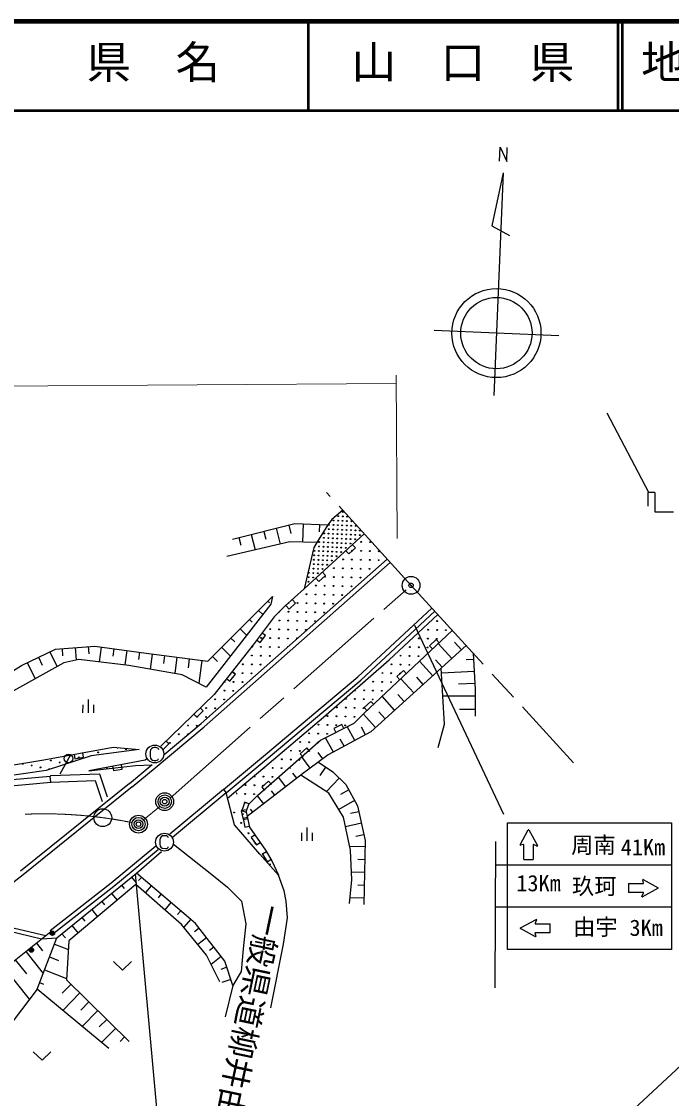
# Model space of a CAD drawing. Units: millimetres, scale not verified. Extents: x 40000 to 680000, y 20000 to 380000.
# Drawn here: x 300848 to 373783, y 259164 to 380000 of the extents above; entities that cross this region are included whole.
import ezdxf
from ezdxf.enums import TextEntityAlignment as Align

# ---------------------------------------------------------------- set-up
doc = ezdxf.new("R2010")
doc.units = ezdxf.units.MM
doc.header["$LTSCALE"] = 1000
doc.header["$PDMODE"] = 32
doc.header["$PDSIZE"] = 500
doc.linetypes.add('CHAIN', pattern=[18.5, 12, -1.5, 3.5, -1.5])
for name, color, linetype, lineweight in [('M-BGD', 7, 'Continuous', 25), ('M-BMK', 2, 'CHAIN', 13), ('M-BMK-SRVR', 3, 'Continuous', 25), ('M-STR-HTXT', 7, 'Continuous', 13), ('M-STR-STRC', 7, 'Continuous', 25), ('M-TTL', 2, 'Continuous', 140), ('M-TTL-LINE', 7, 'Continuous', 50), ('M-TTL-TXT', 7, 'Continuous', 13)]:
    doc.layers.add(name, color=color, linetype=linetype, lineweight=lineweight)
doc.layers.add('M-BGD-HTXT', color=7, linetype='Continuous')
doc.layers.add('M-OTRS', color=6, linetype='Continuous')
doc.styles.add('ＭＳ ゴシック', font='')
doc.styles.get('ＭＳ ゴシック').set_extended_font_data('MS Gothic')

# ---------------------------------------------------------------- blocks, each defined once
blk = doc.blocks.new('BUHIN3')
at = {"color": 7, "linetype": 'Continuous', "lineweight": 25}
for p, q in [((-530, 530), (530, -530)), ((316, 533), (952, -104)), ((-533, -315), (103, -952))]:
    blk.add_line(p, q, dxfattribs=at)

msp = doc.modelspace()

# ---------------------------------------------------------------- linework, layer by layer
at = {"layer": 'M-BGD'}
for p, q in [((371259, 327164), (366574, 336064)), ((371124, 327164), (371124, 325614)), ((371933, 327164), (371124, 327164)), ((371933, 327164), (371933, 324969)), ((336886, 325156), (335662, 324113)), ((335662, 324113), (335212, 323514)), ((371933, 324969), (374023, 324969)), ((324539, 321925), (331525, 323664)), ((328032, 322794), (328250, 321920)), ((329429, 323142), (329870, 321372)), ((330826, 323490), (331059, 322552)), ((331525, 323664), (335212, 323514)), ((332447, 323626), (332363, 321583)), ((335212, 323514), (333983, 321535)), ((334290, 323551), (334257, 322737)), ((330955, 321625), (323880, 319976)), ((325238, 322099), (325450, 321245)), ((326635, 322446), (327065, 320718)), ((333983, 321535), (330955, 321625)), ((332574, 316348), (339302, 322503)), ((333983, 321535), (333653, 320995)), ((333653, 320995), (332574, 316348)), ((337251, 320627), (337589, 320258)), ((337589, 320258), (338327, 320933)), ((338327, 320933), (337989, 321302)), ((321015, 301235), (341887, 319666)), ((321341, 300855), (342218, 319291)), ((334225, 317181), (334962, 317856)), ((334962, 317856), (334625, 318225)), ((333887, 317550), (334225, 317181)), ((321760, 308225), (329004, 315484)), ((329004, 315484), (328824, 314622)), ((332574, 316348), (330385, 314408)), ((328824, 314622), (321564, 305313)), ((328486, 314966), (328656, 314796)), ((330385, 314408), (329216, 313208)), ((330530, 314437), (330871, 314072)), ((330871, 314072), (331602, 314755)), ((331602, 314755), (331260, 315120)), ((338603, 306475), (346888, 314190)), ((329216, 313208), (326855, 310079)), ((327451, 313929), (327919, 313462)), ((338935, 306100), (347229, 313824)), ((342117, 308368), (347556, 313460)), ((325382, 311854), (326104, 311134)), ((326417, 312891), (326714, 312595)), ((324347, 310817), (324772, 310394)), ((327217, 310637), (327612, 310330)), ((327612, 310330), (328226, 311120)), ((328226, 311120), (327831, 311427)), ((339291, 302397), (349183, 311683)), ((347369, 310656), (346642, 309969)), ((347712, 310293), (347369, 310656)), ((300848, 307757), (304657, 309590)), ((304657, 309590), (309066, 309914)), ((305392, 309644), (305453, 308818)), ((306862, 309752), (306965, 308340)), ((308332, 309860), (308390, 309064)), ((309066, 309914), (314817, 309123)), ((309785, 309815), (309555, 308141)), ((311223, 309617), (311110, 308796)), ((312660, 309420), (312439, 307810)), ((326855, 310079), (322448, 304502)), ((323312, 309780), (324288, 308806)), ((350737, 309985), (340048, 300303)), ((346642, 309969), (346985, 309606)), ((349134, 308533), (347614, 310210)), ((350203, 309501), (349434, 310349)), ((302752, 308674), (303173, 307799)), ((304022, 309285), (304828, 307611)), ((307260, 308404), (305607, 308044)), ((312903, 307757), (307260, 308404)), ((314098, 309222), (313986, 308405)), ((314817, 309123), (321760, 308225)), ((315511, 309033), (315292, 307340)), ((316900, 308854), (316786, 307976)), ((318288, 308674), (318053, 306857)), ((319677, 308494), (319544, 307464)), ((321066, 308315), (320733, 305745)), ((322277, 308743), (322829, 308193)), ((334734, 301936), (342117, 308368)), ((346996, 306596), (345511, 308236)), ((348065, 307565), (347314, 308394)), ((351576, 308435), (350727, 308390)), ((351540, 309108), (351755, 305070)), ((297254, 305529), (300848, 307757)), ((305607, 308044), (299614, 304708)), ((301483, 308063), (302361, 306238)), ((318869, 306715), (312903, 307757)), ((324841, 306767), (324447, 307074)), ((343700, 307189), (342973, 306502)), ((344043, 306826), (343700, 307189)), ((348302, 301155), (347949, 307460)), ((351648, 307089), (347980, 306894)), ((321564, 305313), (318869, 306715)), ((323833, 306284), (324228, 305977)), ((324228, 305977), (324841, 306767)), ((328211, 297758), (338603, 306475)), ((328532, 297375), (338935, 306100)), ((342973, 306502), (343316, 306139)), ((344858, 304660), (343407, 306261)), ((345927, 305628), (345193, 306438)), ((351719, 305743), (349887, 305646)), ((351755, 305070), (351755, 302049)), ((322448, 304502), (316475, 298690)), ((340031, 303723), (339304, 303036)), ((340374, 303359), (340031, 303723)), ((342720, 302723), (341304, 304287)), ((343789, 303692), (343072, 304483)), ((351755, 304315), (348125, 304315)), ((320160, 302309), (320506, 301948)), ((320506, 301948), (321227, 302640)), ((321227, 302640), (320881, 303001)), ((338176, 301282), (339291, 302397)), ((340582, 300787), (339203, 302309)), ((339304, 303036), (339647, 302672)), ((341651, 301755), (340952, 302527)), ((351755, 302804), (349982, 302804)), ((316872, 297766), (321015, 301235)), ((328138, 296364), (334734, 301936)), ((334404, 299353), (338176, 301282)), ((336793, 301137), (335903, 300681)), ((337021, 300692), (336793, 301137)), ((338245, 299332), (337406, 300889)), ((347592, 298534), (348302, 301155)), ((315838, 296249), (321341, 300855)), ((340048, 300303), (335242, 297713)), ((335903, 300681), (336131, 300236)), ((339447, 299979), (338996, 300815)), ((303344, 297157), (311120, 298585)), ((311120, 298585), (314064, 298315)), ((311120, 298585), (314064, 298315)), ((316651, 298253), (317373, 298945)), ((317373, 298945), (317027, 299306)), ((327374, 293181), (334404, 299353)), ((332870, 298488), (332113, 297835)), ((333196, 298110), (332870, 298488)), ((335842, 298037), (334975, 299646)), ((337044, 298684), (336617, 299476)), ((308670, 297607), (303626, 295967)), ((306351, 297732), (305152, 295546)), ((306740, 297781), (306830, 297289)), ((306830, 297289), (307814, 297470)), ((307814, 297470), (307724, 297962)), ((314064, 298315), (308670, 297607)), ((323503, 293832), (328211, 297758)), ((323823, 293448), (328532, 297375)), ((332113, 297835), (332440, 297456)), ((333239, 296213), (332289, 297497)), ((335242, 297713), (334105, 296854)), ((334673, 297284), (334149, 297977)), ((296706, 296045), (303344, 297157)), ((314739, 297113), (308383, 295943)), ((308383, 295943), (313629, 296513)), ((311069, 296437), (311159, 295946)), ((311159, 295946), (312143, 296127)), ((312143, 296127), (312052, 296618)), ((312952, 294508), (315517, 296632)), ((313270, 294123), (315838, 296249)), ((313629, 296513), (315485, 296606)), ((314870, 297224), (314739, 297113)), ((323974, 292856), (328138, 296364)), ((334105, 296854), (332373, 295572)), ((334158, 296894), (335776, 295796)), ((334967, 296345), (334334, 295412)), ((304070, 295286), (296928, 294646)), ((303626, 295967), (298403, 295196)), ((304103, 295368), (304070, 295286)), ((304127, 294669), (304070, 295286)), ((309622, 295559), (304103, 295368)), ((304127, 294669), (309124, 294842)), ((309124, 294842), (309907, 292489)), ((310487, 292961), (309622, 295559)), ((332373, 295572), (326171, 290791)), ((330513, 294138), (329686, 295210)), ((331753, 295094), (331309, 295670)), ((335347, 293428), (332199, 295438)), ((336504, 295089), (335067, 293607)), ((335776, 295796), (337233, 294381)), ((298452, 294143), (304127, 294669)), ((312952, 294508), (300734, 284668)), ((313265, 294119), (301040, 284273)), ((323503, 293832), (317491, 288825)), ((323503, 293832), (323823, 293448)), ((328555, 294763), (327798, 294110)), ((327798, 294110), (328125, 293731)), ((328882, 294385), (328555, 294763)), ((329272, 293182), (328889, 293678)), ((337565, 293781), (336654, 293277)), ((337233, 294381), (338562, 291981)), ((323823, 293448), (317807, 288437)), ((324733, 289864), (323823, 293448)), ((326346, 292195), (327374, 293181)), ((328032, 292225), (327329, 293137)), ((336976, 290728), (335347, 293428)), ((338230, 292581), (336452, 291597)), ((325996, 291552), (325509, 291440)), ((325509, 291440), (325733, 290465)), ((325889, 292404), (325559, 291460)), ((325559, 291460), (326031, 291295)), ((326361, 292238), (325889, 292404)), ((326046, 291338), (326346, 292195)), ((326046, 291338), (326171, 290791)), ((326792, 291269), (326527, 291613)), ((338705, 291336), (337780, 291131)), ((338562, 291981), (339419, 288111)), ((326193, 290691), (325705, 290584)), ((325705, 290584), (325920, 289607)), ((325733, 290465), (326221, 290577)), ((326171, 290791), (326430, 289615)), ((337748, 287041), (336976, 290728)), ((338991, 290046), (337202, 289650)), ((327593, 286566), (324733, 289864)), ((325920, 289607), (326408, 289714)), ((326430, 289615), (328230, 287005)), ((317918, 287679), (322213, 284278)), ((327046, 288721), (326635, 288437)), ((326635, 288437), (327202, 287614)), ((327202, 287614), (327614, 287898)), ((339276, 288756), (338374, 288556)), ((339419, 288111), (339248, 280912)), ((310898, 283360), (315918, 287520)), ((311212, 282970), (316196, 287101)), ((313740, 284440), (316562, 286878)), ((329690, 284201), (327593, 286566)), ((328327, 286844), (327898, 286586)), ((327898, 286586), (328413, 285729)), ((328230, 287005), (328938, 285825)), ((339402, 287391), (337666, 287432)), ((337919, 283698), (337748, 287041)), ((328413, 285729), (328841, 285986)), ((328938, 285825), (329690, 284201)), ((339368, 285951), (338585, 285970)), ((301040, 284273), (297994, 281918)), ((304827, 277202), (313740, 284440)), ((313183, 283987), (313694, 283358)), ((319336, 279696), (313749, 284448)), ((314292, 283968), (313991, 283617)), ((322213, 284278), (323962, 282880)), ((330320, 282454), (329690, 284201)), ((339334, 284511), (337876, 284546)), ((304060, 278012), (310898, 283360)), ((304368, 277618), (311212, 282970)), ((313687, 283189), (306168, 276840)), ((312069, 283083), (312373, 282709)), ((318798, 278697), (313687, 283189)), ((315395, 283025), (314742, 282262)), ((323962, 282880), (325540, 281293)), ((337662, 281040), (337919, 283698)), ((339299, 283072), (338580, 283089)), ((310955, 282178), (311579, 281409)), ((316498, 282082), (316165, 281693)), ((330556, 281304), (330320, 282454)), ((339265, 281632), (337723, 281668)), ((308727, 280368), (309386, 279557)), ((309841, 281273), (310162, 280878)), ((317601, 281139), (316922, 280345)), ((325540, 281293), (326024, 278764)), ((330700, 279443), (330556, 281304)), ((294835, 279512), (303577, 277436)), ((307612, 279464), (307951, 279047)), ((318704, 280196), (318358, 279792)), ((319807, 279253), (319057, 278376)), ((320358, 278781), (319336, 279696)), ((330247, 276458), (330700, 279443)), ((303078, 277041), (294321, 279121)), ((304060, 278012), (304368, 277618)), ((306498, 278559), (307192, 277705)), ((321595, 275227), (318798, 278697)), ((320772, 278254), (320276, 277866)), ((323666, 274558), (320358, 278781)), ((326024, 278764), (325728, 275940)), ((280533, 259184), (304154, 277892)), ((302591, 271442), (304827, 277202)), ((303113, 277068), (304827, 277202)), ((305384, 277654), (305772, 277177)), ((306168, 276840), (305899, 272483)), ((321599, 277198), (320623, 276433)), ((301330, 275656), (303274, 273201)), ((302518, 276597), (303214, 275719)), ((304548, 276482), (306109, 275876)), ((322426, 276142), (321945, 275766)), ((325728, 275940), (325486, 273393)), ((328817, 269321), (330247, 276458)), ((300142, 274715), (301390, 273139)), ((303988, 275042), (304999, 274650)), ((323102, 272241), (321595, 275227)), ((323253, 275086), (322116, 274195)), ((324572, 271833), (323666, 274558)), ((298953, 273773), (301714, 270287)), ((303429, 273602), (305909, 272639)), ((323893, 273877), (323201, 273647)), ((325486, 273393), (324572, 271833)), ((302870, 272162), (303320, 271988)), ((306401, 271989), (305396, 270969)), ((305899, 272483), (312920, 265570)), ((324345, 272514), (323331, 272178)), ((302591, 271442), (295920, 262655)), ((310633, 264772), (302591, 271442)), ((307404, 271001), (305479, 269047)), ((324572, 271833), (323693, 268318)), ((308407, 270014), (307486, 269079)), ((309410, 269026), (307654, 267243)), ((310412, 268039), (309577, 267190)), ((311415, 267051), (309828, 265439)), ((312418, 266064), (311916, 265554))]:
    msp.add_line(p, q, dxfattribs=at)
for points in [[(316244, 298293), (316204, 298388), (316134, 298458), (316039, 298513), (315924, 298543), (315729, 298543), (315574, 298513), (315414, 298403), (315319, 298263), (315279, 298063), (315279, 297573), (315319, 297363), (315394, 297238), (315539, 297133), (315719, 297093), (315909, 297093), (316054, 297108), (316129, 297153), (316199, 297218), (316229, 297288)], [(317332, 288399), (317292, 288494), (317222, 288564), (317127, 288619), (317012, 288649), (316817, 288649), (316662, 288619), (316502, 288509), (316407, 288369), (316367, 288169), (316367, 287679), (316407, 287469), (316482, 287344), (316627, 287239), (316997, 287199), (317142, 287214), (317217, 287259), (317287, 287324), (317317, 287394)], [(311179, 274521), (312179, 273576), (313179, 274521)], [(302154, 264394), (303154, 263449), (304154, 264394)]]:
    msp.add_lwpolyline(points, dxfattribs=at)
for centre, radius in [((335869, 324018), 49.7), ((336369, 323995), 49.7), ((336392, 324494), 49.7), ((336868, 323972), 49.7), ((336891, 324471), 49.7), ((336915, 324970), 49.7), ((337367, 323948), 49.7), ((337391, 324448), 49.7), ((337867, 323925), 49.7), ((335323, 323042), 49.7), ((335346, 323542), 49.7), ((335823, 323019), 49.7), ((335846, 323519), 49.7), ((336322, 322996), 49.7), ((336345, 323495), 49.7), ((336821, 322973), 49.7), ((336845, 323472), 49.7), ((337321, 322949), 49.7), ((337344, 323449), 49.7), ((337820, 322926), 49.7), ((337844, 323426), 49.7), ((338320, 322903), 49.7), ((338343, 323402), 49.7), ((338819, 322880), 49.7), ((334254, 321591), 49.7), ((334754, 321567), 49.7), ((334777, 322067), 49.7), ((334800, 322566), 49.7), ((335253, 321544), 49.7), ((335277, 322043), 49.7), ((335300, 322543), 49.7), ((335753, 321521), 49.7), ((335776, 322020), 49.7), ((335799, 322520), 49.7), ((336252, 321498), 49.7), ((336276, 321997), 49.7), ((336299, 322496), 49.7), ((336752, 321474), 49.7), ((336775, 321974), 49.7), ((336798, 322473), 49.7), ((337251, 321451), 49.7), ((337274, 321950), 49.7), ((337298, 322450), 49.7), ((337751, 321428), 49.7), ((337774, 321927), 49.7), ((337797, 322427), 49.7), ((338273, 321904), 49.7), ((338297, 322403), 49.7), ((338796, 322380), 49.7), ((338969, 321606), 49.7), ((339969, 321585), 49.7), ((333708, 320615), 49.7), ((334208, 320592), 49.7), ((334231, 321091), 49.7), ((334707, 320568), 49.7), ((334731, 321068), 49.7), ((335207, 320545), 49.7), ((335230, 321045), 49.7), ((335706, 320522), 49.7), ((335730, 321021), 49.7), ((336206, 320499), 49.7), ((336229, 320998), 49.7), ((336705, 320475), 49.7), ((336729, 320975), 49.7), ((337228, 320952), 49.7), ((337948, 320627), 49.7), ((338948, 320606), 49.7), ((339947, 320585), 49.7), ((340947, 320564), 49.7), ((333639, 319116), 49.7), ((333662, 319616), 49.7), ((333685, 320115), 49.7), ((334138, 319093), 49.7), ((334161, 319593), 49.7), ((334185, 320092), 49.7), ((334638, 319070), 49.7), ((334661, 319569), 49.7), ((334684, 320069), 49.7), ((335137, 319047), 49.7), ((335160, 319546), 49.7), ((335184, 320046), 49.7), ((335660, 319523), 49.7), ((335683, 320022), 49.7), ((336183, 319999), 49.7), ((336927, 319648), 49.7), ((337927, 319627), 49.7), ((338927, 319606), 49.7), ((339926, 319585), 49.7), ((340926, 319564), 49.7), ((333093, 318141), 49.7), ((333592, 318118), 49.7), ((333615, 318617), 49.7), ((334092, 318094), 49.7), ((334115, 318594), 49.7), ((334614, 318570), 49.7), ((335906, 318670), 49.7), ((336906, 318649), 49.7), ((337906, 318627), 49.7), ((338905, 318606), 49.7), ((339905, 318585), 49.7), ((333046, 317142), 49.7), ((333070, 317641), 49.7), ((333569, 317618), 49.7), ((333864, 316713), 49.7), ((334864, 316691), 49.7), ((334885, 317691), 49.7), ((335864, 316670), 49.7), ((335885, 317670), 49.7), ((336864, 316649), 49.7), ((336885, 317649), 49.7), ((337863, 316628), 49.7), ((337885, 317628), 49.7), ((338884, 317607), 49.7), ((332843, 315734), 49.7), ((333843, 315713), 49.7), ((334843, 315692), 49.7), ((335843, 315670), 49.7), ((336842, 315649), 49.7), ((331822, 314755), 49.7), ((332822, 314734), 49.7), ((333822, 314713), 49.7), ((334822, 314692), 49.7), ((335822, 314671), 49.7), ((330801, 313777), 49.7), ((331801, 313755), 49.7), ((332801, 313734), 49.7), ((333801, 313713), 49.7), ((334801, 313692), 49.7), ((328760, 311819), 49.7), ((329759, 311798), 49.7), ((329781, 312798), 49.7), ((330759, 311777), 49.7), ((330780, 312777), 49.7), ((331759, 311756), 49.7), ((331780, 312756), 49.7), ((332759, 311735), 49.7), ((332780, 312735), 49.7), ((333780, 312713), 49.7), ((346477, 311759), 49.7), ((347477, 311731), 49.7), ((347505, 312731), 49.7), ((327739, 310841), 49.7), ((328739, 310820), 49.7), ((329738, 310798), 49.7), ((330738, 310777), 49.7), ((345449, 310788), 49.7), ((346449, 310760), 49.7), ((347448, 310731), 49.7), ((348476, 311703), 49.7), ((326718, 309862), 49.7), ((327718, 309841), 49.7), ((328717, 309820), 49.7), ((329717, 309799), 49.7), ((344421, 309817), 49.7), ((345421, 309789), 49.7), ((346420, 309760), 49.7), ((326697, 308862), 49.7), ((327696, 308841), 49.7), ((328696, 308820), 49.7), ((343393, 308846), 49.7), ((344393, 308817), 49.7), ((345392, 308789), 49.7), ((324655, 306905), 49.7), ((325655, 306884), 49.7), ((325676, 307884), 49.7), ((326676, 307863), 49.7), ((327675, 307841), 49.7), ((341337, 306903), 49.7), ((342337, 306875), 49.7), ((342365, 307874), 49.7), ((343365, 307846), 49.7), ((344365, 307818), 49.7), ((323634, 305926), 49.7), ((324634, 305905), 49.7), ((325633, 305884), 49.7), ((326654, 306863), 49.7), ((340309, 305932), 49.7), ((341309, 305903), 49.7), ((342309, 305875), 49.7), ((343337, 306846), 49.7), ((323613, 304927), 49.7), ((324613, 304905), 49.7), ((339282, 304960), 49.7), ((340281, 304932), 49.7), ((341281, 304904), 49.7), ((322592, 303948), 49.7), ((323592, 303927), 49.7), ((337254, 304018), 49.7), ((338254, 303989), 49.7), ((339253, 303961), 49.7), ((340253, 303933), 49.7), ((321571, 302969), 49.7), ((322571, 302948), 49.7), ((335198, 302075), 49.7), ((336198, 302047), 49.7), ((336226, 303046), 49.7), ((337226, 303018), 49.7), ((338225, 302990), 49.7), ((339225, 302961), 49.7), ((319529, 301012), 49.7), ((320529, 300991), 49.7), ((320550, 301991), 49.7), ((321550, 301970), 49.7), ((334170, 301104), 49.7), ((335170, 301075), 49.7), ((336169, 301047), 49.7), ((337169, 301019), 49.7), ((337197, 302018), 49.7), ((338197, 301990), 49.7), ((318508, 300033), 49.7), ((333142, 300132), 49.7), ((334142, 300104), 49.7), ((335142, 300076), 49.7), ((315804, 297818), 1000), ((317487, 299055), 49.7), ((332114, 299161), 49.7), ((333114, 299133), 49.7), ((334114, 299104), 49.7), ((306120, 297310), 481), ((306314, 297644), 49.7), ((307292, 297435), 49.7), ((309457, 297995), 49.7), ((312600, 298347), 49.7), ((330059, 297219), 49.7), ((331087, 298190), 49.7), ((332086, 298162), 49.7), ((333086, 298133), 49.7), ((301985, 296523), 49.7), ((302963, 296314), 49.7), ((304149, 297083), 49.7), ((305127, 296874), 49.7), ((329031, 296247), 49.7), ((330030, 296219), 49.7), ((331058, 297190), 49.7), ((327003, 295304), 49.7), ((328003, 295276), 49.7), ((329002, 295248), 49.7), ((325975, 294333), 49.7), ((326975, 294305), 49.7), ((327974, 294276), 49.7), ((325947, 293333), 49.7), ((326946, 293305), 49.7), ((324696, 291247), 49.7), ((325919, 292334), 49.7), ((325499, 290083), 49.7), ((325680, 291067), 49.7), ((316892, 287924), 1000), ((326302, 288919), 49.7), ((327105, 287755), 49.7), ((327908, 286591), 49.7), ((328711, 285427), 49.7), ((304308, 277697), 249), ((304308, 277697), 220), ((304308, 277697), 191), ((304308, 277697), 161), ((304308, 277697), 132), ((304308, 277697), 97.5), ((304308, 277697), 67.5), ((304308, 277697), 38.7), ((304308, 277697), 7.5), ((301946, 275826), 249), ((301946, 275826), 220), ((301946, 275826), 191), ((301946, 275826), 161), ((301946, 275826), 132), ((301946, 275826), 97.5), ((301946, 275826), 67.5), ((301946, 275826), 38.7), ((301946, 275826), 7.5)]:
    msp.add_circle(centre, radius, dxfattribs=at)
for centre, start, end in [((334278, 322090), 296.75201, 359.54956), ((333732, 321114), 232.77586, 64.36758), ((333116, 318640), 245.82886, 88.02182), ((330823, 314776), 298.04395, 328.12002), ((329802, 313798), 261.05273, 5.11123), ((331738, 310756), 349.04541, 273.84581), ((330717, 309777), 63.14563, 199.74557), ((339310, 305960), 255.54454, 6.57377), ((338282, 304989), 185.36609, 76.75222), ((319508, 300012), 2.86127, 257.00974), ((311622, 298555), 193.59317, 335.9222), ((301007, 296732), 147.13177, 51.88942), ((303941, 296105), 333.75177, 242.27377), ((310425, 296204), 315.85934, 236.53282), ((328031, 296276), 221.24521, 38.97657), ((331030, 296191), 88.49081, 173.11938), ((332058, 297162), 8.38641, 253.22379), ((324947, 293362), 300.65308, 116.22522)]:
    msp.add_arc(centre, 49.7, start, end, dxfattribs=at)
at = {"layer": 'M-BMK'}
for p, q in [((344561, 316735), (335064, 327159)), ((344561, 316735), (362803, 296809)), ((317519, 292873), (343999, 316239)), ((316369, 291910), (314521, 290441))]:
    msp.add_line(p, q, dxfattribs=at)
msp.add_arc((303371, 241102), 50000, 78.66293, 111.77634, dxfattribs=at)
at = {"layer": 'M-BMK-SRVR'}
for p, q in [((354498, 364346), (354562, 365888)), ((354562, 365888), (355298, 364308)), ((355298, 364308), (355354, 365857)), ((354880, 363028), (353633, 357074)), ((354880, 363028), (353846, 338049)), ((353633, 357074), (355590, 355992)), ((361130, 344753), (347142, 345333))]:
    msp.add_line(p, q, dxfattribs=at)
for centre, radius in [((354136, 345043), 5000), ((354136, 345043), 4000), ((344561, 316735), 1000), ((344561, 316735), 30), ((316912, 292464), 1000), ((316912, 292464), 750), ((316912, 292464), 500), ((316912, 292464), 250), ((309966, 290665), 1000), ((313973, 289942), 1000), ((313973, 289942), 750), ((313973, 289942), 500), ((313973, 289942), 250)]:
    msp.add_circle(centre, radius, dxfattribs=at)
at = {"layer": 'M-OTRS'}
msp.add_point((344561, 316735), dxfattribs=at)
at = {"layer": 'M-STR-HTXT'}
for p, q in [((342884, 340319), (342999, 322011)), ((342890, 339373), (124889, 338003)), ((384683, 271989), (341675, 232168))]:
    msp.add_line(p, q, dxfattribs=at)
at = {"layer": 'M-STR-STRC'}
for p, q in [((344937, 312252), (354921, 291065)), ((355379, 275892), (355379, 290092)), ((355379, 290092), (373779, 290092)), ((373779, 290092), (373779, 275892)), ((356796, 287620), (357709, 289303)), ((357773, 289303), (358739, 287539)), ((354032, 288013), (353979, 271587)), ((357184, 287668), (356837, 287568)), ((357230, 285961), (357230, 287634)), ((358251, 287619), (358251, 285961)), ((358694, 287489), (358300, 287653)), ((373779, 285359), (354023, 285359)), ((357230, 285961), (358251, 285961)), ((313603, 284385), (316969, 247099)), ((368946, 283293), (368946, 282272)), ((368946, 283293), (370619, 283293)), ((370654, 283339), (370554, 283685)), ((370605, 283727), (372288, 282813)), ((370605, 282272), (368946, 282272)), ((370474, 281829), (370638, 282222)), ((372288, 282750), (370525, 281784)), ((373779, 280626), (354008, 280626)), ((356832, 278294), (358595, 279260)), ((358646, 279215), (358482, 278821)), ((358515, 277317), (356832, 278230)), ((358515, 278772), (360174, 278772)), ((360174, 277751), (360174, 278772)), ((358466, 277705), (358566, 277358)), ((360174, 277751), (358501, 277751)), ((373779, 275892), (355379, 275892))]:
    msp.add_line(p, q, dxfattribs=at)
for centre, start, end in [((357741, 289286), 28.71979, 151.50226), ((356827, 287603), 151.50226, 286.11285), ((357194, 287634), 360, 106.11285), ((358286, 287619), 67.39017, 180), ((358707, 287522), 247.39014, 28.71979), ((370588, 283695), 61.50226, 196.11285), ((370619, 283329), 270, 16.11285), ((372271, 282782), 298.71979, 61.50226), ((370507, 281815), 157.39014, 298.71979), ((370605, 282236), 337.39017, 90), ((358613, 279228), 337.39014, 118.71979), ((356849, 278262), 118.71979, 241.50226), ((358515, 278808), 157.39017, 270), ((358501, 277715), 90, 196.11285), ((358532, 277348), 241.50226, 16.11285)]:
    msp.add_arc(centre, 36, start, end, dxfattribs=at)
at = {"layer": 'M-TTL'}
msp.add_line((680000, 380000), (40000, 380000), dxfattribs=at)
at = {"layer": 'M-TTL-LINE'}
for p, q in [((333000, 380000), (333000, 370000)), ((367750, 380000), (367750, 370000)), ((368250, 380000), (368250, 370000)), ((40000, 370000), (680000, 370000))]:
    msp.add_line(p, q, dxfattribs=at)

# ---------------------------------------------------------------- block references
at = {"layer": 'M-BGD', "rotation": 315.00987}
for p in [(308308, 303175), (332870, 288810)]:
    msp.add_blockref('BUHIN3', p, dxfattribs=at)

# ---------------------------------------------------------------- texts
at = {"layer": 'M-BGD-HTXT', "style": 'ＭＳ ゴシック'}
msp.add_text('一般県道柳井由宇線', height=2566, rotation=258.2, dxfattribs=at).set_placement((326949, 281274), align=Align.BOTTOM_LEFT)
at = {"layer": 'M-STR-STRC', "style": 'ＭＳ ゴシック'}
for s, p in [('周南', (362532, 286132)), ('41Km', (368091, 285875)), ('13Km', (356374, 281856)), ('玖珂', (362618, 281514)), ('由宇', (362746, 276938)), ('3Km', (369075, 276853))]:
    msp.add_text(s, height=1833, rotation=0.1, dxfattribs=at).set_placement(p, align=Align.BOTTOM_LEFT)
at = {"layer": 'M-TTL-TXT', "style": 'ＭＳ ゴシック'}
for s, p in [('県\u3000名', (308125, 372500)), ('山\u3000口\u3000県', (337875, 372500)), ('地 名', (370380, 372500))]:
    msp.add_text(s, height=3666, dxfattribs=at).set_placement(p, align=Align.BOTTOM_LEFT)

doc.saveas('drawing.dxf')
